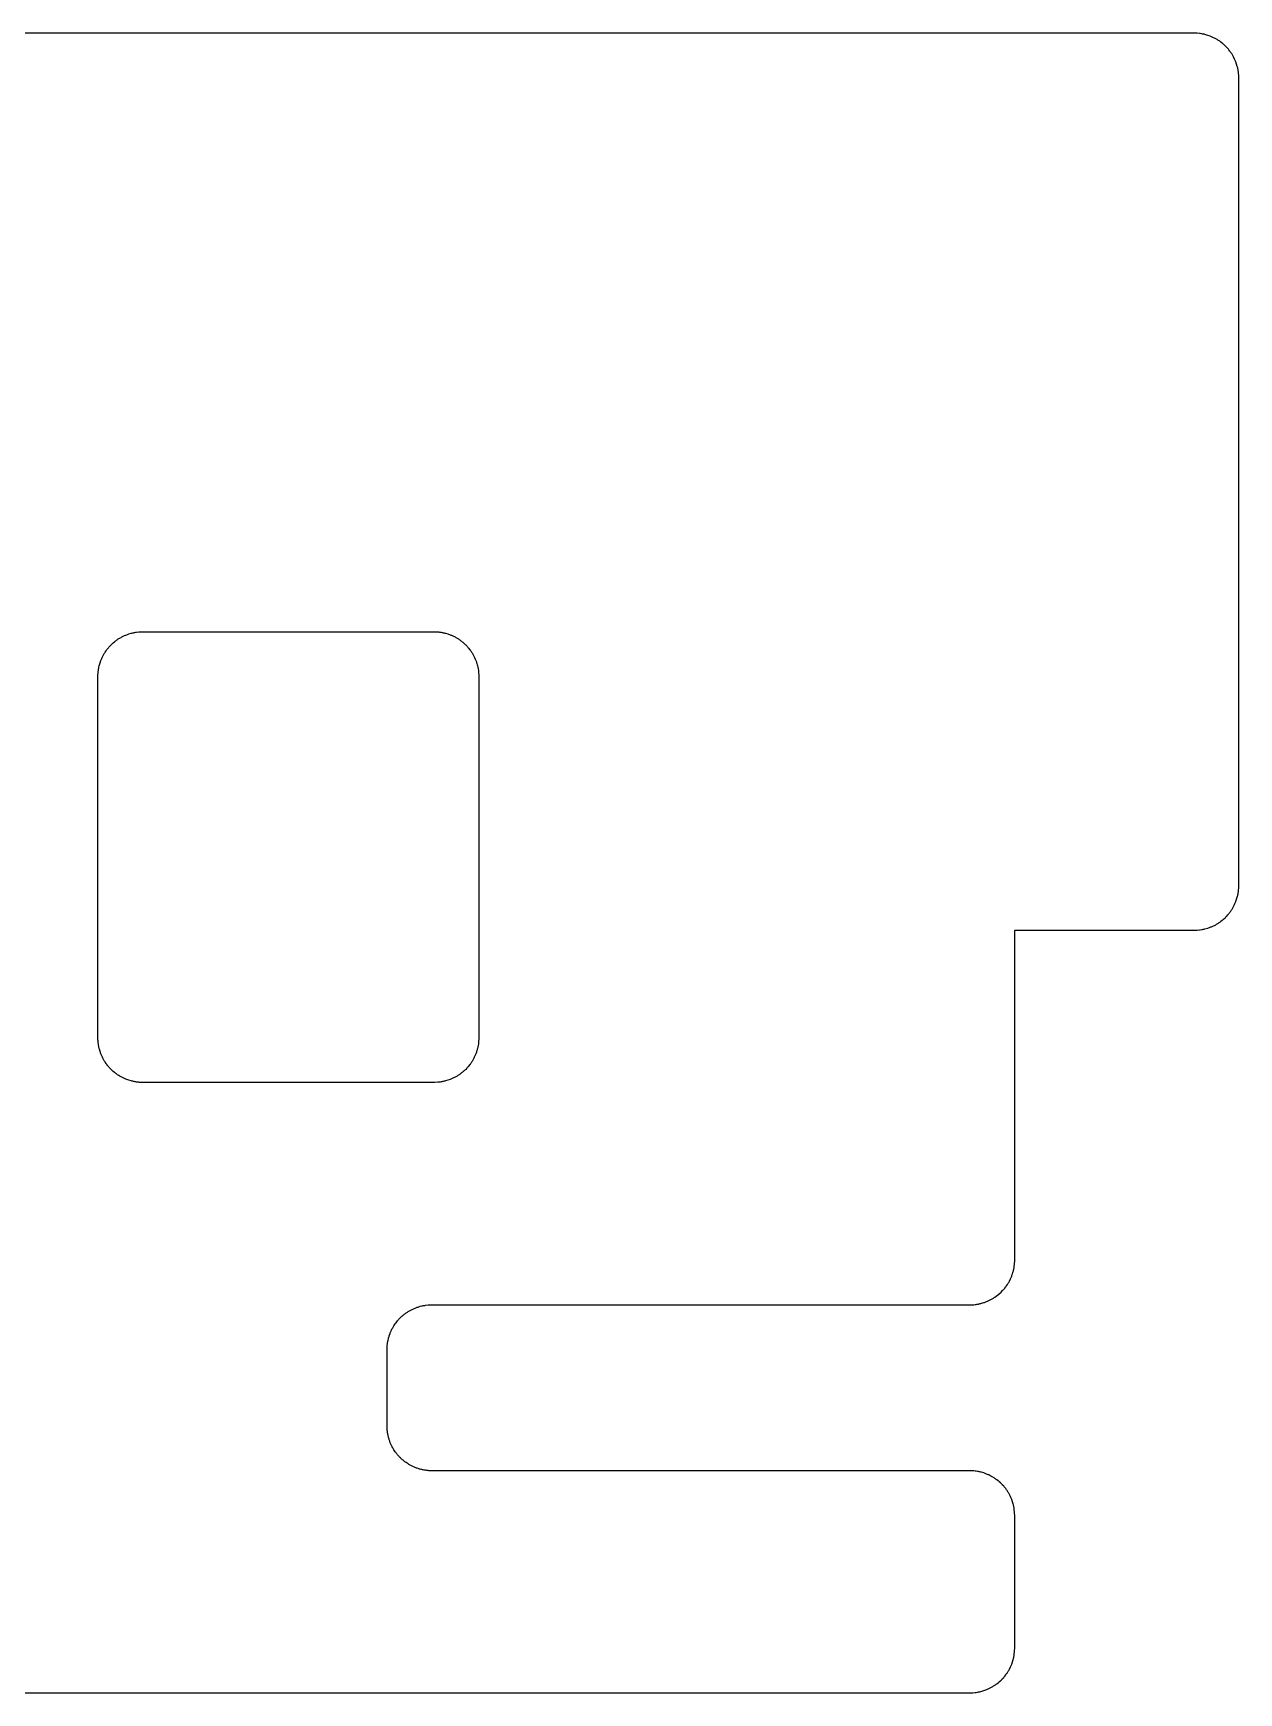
# Model space of a CAD drawing. Header units: metres. Extents: x -5 to 106, y 0 to 37.
# Drawn here: x 79.06 to 105.95, y 0 to 37 of the extents above; entities that cross this region are included whole.
import ezdxf

# ---------------------------------------------------------------- set-up
doc = ezdxf.new("R2010")
doc.units = ezdxf.units.M

msp = doc.modelspace()

# ---------------------------------------------------------------- linework, layer by layer
for p, q in [((104.968, 37), (50.3828, 37)), ((104.985, 36.999), (104.968, 37)), ((105.002, 36.999), (104.985, 36.999)), ((105.02, 36.998), (105.002, 36.999)), ((105.072, 36.9922), (105.02, 36.998)), ((105.089, 36.9902), (105.072, 36.9922)), ((105.124, 36.9844), (105.089, 36.9902)), ((105.141, 36.9814), (105.124, 36.9844)), ((105.158, 36.9785), (105.141, 36.9814)), ((105.175, 36.9746), (105.158, 36.9785)), ((105.192, 36.9707), (105.175, 36.9746)), ((105.259, 36.9512), (105.192, 36.9707)), ((105.309, 36.9336), (105.259, 36.9512)), ((105.324, 36.9268), (105.309, 36.9336)), ((105.341, 36.9209), (105.324, 36.9268)), ((105.356, 36.9131), (105.341, 36.9209)), ((105.373, 36.9062), (105.356, 36.9131)), ((105.42, 36.8828), (105.373, 36.9062)), ((105.435, 36.875), (105.42, 36.8828)), ((105.45, 36.8662), (105.435, 36.875)), ((105.465, 36.8574), (105.45, 36.8662)), ((105.479, 36.8477), (105.465, 36.8574)), ((105.495, 36.8389), (105.479, 36.8477)), ((105.509, 36.8291), (105.495, 36.8389)), ((105.523, 36.8193), (105.509, 36.8291)), ((105.538, 36.8086), (105.523, 36.8193)), ((105.552, 36.7988), (105.538, 36.8086)), ((105.579, 36.7773), (105.552, 36.7988)), ((105.593, 36.7656), (105.579, 36.7773)), ((105.606, 36.7549), (105.593, 36.7656)), ((105.645, 36.7197), (105.606, 36.7549)), ((105.657, 36.707), (105.645, 36.7197)), ((105.669, 36.6943), (105.657, 36.707)), ((105.682, 36.6816), (105.669, 36.6943)), ((105.705, 36.6562), (105.682, 36.6816)), ((105.716, 36.6426), (105.705, 36.6562)), ((105.728, 36.6289), (105.716, 36.6426)), ((105.749, 36.6016), (105.728, 36.6289)), ((105.759, 36.5879), (105.749, 36.6016)), ((105.77, 36.5732), (105.759, 36.5879)), ((105.779, 36.5596), (105.77, 36.5732)), ((105.789, 36.5449), (105.779, 36.5596)), ((105.798, 36.5303), (105.789, 36.5449)), ((105.808, 36.5146), (105.798, 36.5303)), ((105.816, 36.5), (105.808, 36.5146)), ((105.824, 36.4844), (105.816, 36.5)), ((105.833, 36.4697), (105.824, 36.4844)), ((105.856, 36.4229), (105.833, 36.4697)), ((105.863, 36.4062), (105.856, 36.4229)), ((105.877, 36.375), (105.863, 36.4062)), ((105.884, 36.3584), (105.877, 36.375)), ((105.901, 36.3086), (105.884, 36.3584)), ((105.916, 36.2588), (105.901, 36.3086)), ((105.92, 36.2422), (105.916, 36.2588)), ((105.925, 36.2246), (105.92, 36.2422)), ((105.928, 36.208), (105.925, 36.2246)), ((105.932, 36.1904), (105.928, 36.208)), ((105.935, 36.1738), (105.932, 36.1904)), ((105.938, 36.1562), (105.935, 36.1738)), ((105.94, 36.1396), (105.938, 36.1562)), ((105.946, 36.0869), (105.94, 36.1396)), ((105.947, 36.0693), (105.946, 36.0869)), ((105.948, 36.0527), (105.947, 36.0693)), ((105.95, 36.0176), (105.948, 36.0527)), ((105.95, 17.9824), (105.95, 36.0176)), ((80.7344, 23.2988), (80.7451, 23.3115)), ((80.7451, 23.3115), (80.7568, 23.3252)), ((80.7568, 23.3252), (80.7803, 23.3506)), ((80.7803, 23.3506), (80.793, 23.3633)), ((80.793, 23.3633), (80.8057, 23.375)), ((80.8057, 23.375), (80.8184, 23.3877)), ((80.8184, 23.3877), (80.8438, 23.4111)), ((80.8438, 23.4111), (80.8711, 23.4326)), ((80.8711, 23.4326), (80.8848, 23.4443)), ((80.8848, 23.4443), (80.8984, 23.4541)), ((80.8984, 23.4541), (80.9121, 23.4648)), ((80.9121, 23.4648), (80.9268, 23.4756)), ((80.9268, 23.4756), (80.9404, 23.4854)), ((80.9404, 23.4854), (80.9551, 23.4941)), ((80.9551, 23.4941), (80.9697, 23.5039)), ((80.9697, 23.5039), (80.9854, 23.5127)), ((80.9854, 23.5127), (81, 23.5225)), ((81, 23.5225), (81.0156, 23.5303)), ((81.0156, 23.5303), (81.0303, 23.5391)), ((81.0303, 23.5391), (81.0771, 23.5625)), ((81.0771, 23.5625), (81.0938, 23.5693)), ((81.0938, 23.5693), (81.125, 23.583)), ((81.125, 23.583), (81.1416, 23.5898)), ((81.1416, 23.5898), (81.1914, 23.6074)), ((81.1914, 23.6074), (81.2412, 23.6221)), ((81.2412, 23.6221), (81.2578, 23.626)), ((81.2578, 23.626), (81.2754, 23.6299)), ((81.2754, 23.6299), (81.292, 23.6338)), ((81.292, 23.6338), (81.3096, 23.6377)), ((81.3096, 23.6377), (81.3262, 23.6406)), ((81.3262, 23.6406), (81.3438, 23.6436)), ((81.3438, 23.6436), (81.3604, 23.6465)), ((81.3604, 23.6465), (81.4131, 23.6523)), ((81.4131, 23.6523), (81.4307, 23.6533)), ((81.4307, 23.6533), (81.4473, 23.6543)), ((81.4473, 23.6543), (81.4824, 23.6562)), ((81.4824, 23.6562), (88.0137, 23.6562)), ((88.0137, 23.6562), (88.084, 23.6523)), ((88.084, 23.6523), (88.1016, 23.6504)), ((88.1016, 23.6504), (88.1182, 23.6484)), ((88.1182, 23.6484), (88.1357, 23.6465)), ((88.1357, 23.6465), (88.1533, 23.6436)), ((88.1533, 23.6436), (88.1699, 23.6406)), ((88.1699, 23.6406), (88.1875, 23.6377)), ((88.1875, 23.6377), (88.2041, 23.6338)), ((88.2041, 23.6338), (88.2217, 23.6299)), ((88.2217, 23.6299), (88.2383, 23.626)), ((88.2383, 23.626), (88.2559, 23.6221)), ((88.2559, 23.6221), (88.3057, 23.6074)), ((88.3057, 23.6074), (88.3555, 23.5898)), ((88.3555, 23.5898), (88.3711, 23.583)), ((88.3711, 23.583), (88.3877, 23.5762)), ((88.3877, 23.5762), (88.4189, 23.5625)), ((88.4189, 23.5625), (88.4658, 23.5391)), ((88.4658, 23.5391), (88.4814, 23.5303)), ((88.4814, 23.5303), (88.4971, 23.5225)), ((88.4971, 23.5225), (88.5117, 23.5127)), ((88.5117, 23.5127), (88.5264, 23.5039)), ((88.5264, 23.5039), (88.541, 23.4941)), ((88.541, 23.4941), (88.5557, 23.4854)), ((88.5557, 23.4854), (88.5703, 23.4756)), ((88.5703, 23.4756), (88.584, 23.4648)), ((88.584, 23.4648), (88.5986, 23.4541)), ((88.5986, 23.4541), (88.6123, 23.4443)), ((88.6123, 23.4443), (88.626, 23.4326)), ((88.626, 23.4326), (88.6396, 23.4219)), ((88.6396, 23.4219), (88.6523, 23.4111)), ((88.6523, 23.4111), (88.666, 23.3994)), ((88.666, 23.3994), (88.6787, 23.3877)), ((88.6787, 23.3877), (88.6914, 23.375)), ((88.6914, 23.375), (88.7041, 23.3633)), ((88.7041, 23.3633), (88.7275, 23.3379)), ((88.7275, 23.3379), (88.7402, 23.3252)), ((88.7402, 23.3252), (88.751, 23.3115)), ((88.751, 23.3115), (88.7627, 23.2988)), ((80.5342, 22.915), (80.5488, 22.9648)), ((80.5488, 22.9648), (80.5664, 23.0146)), ((80.5664, 23.0146), (80.5732, 23.0303)), ((80.5732, 23.0303), (80.5791, 23.0469)), ((80.5791, 23.0469), (80.5869, 23.0625)), ((80.5869, 23.0625), (80.5938, 23.0781)), ((80.5938, 23.0781), (80.6016, 23.0947)), ((80.6016, 23.0947), (80.6094, 23.1104)), ((80.6094, 23.1104), (80.6172, 23.125)), ((80.6172, 23.125), (80.625, 23.1406)), ((80.625, 23.1406), (80.6338, 23.1562)), ((80.6338, 23.1562), (80.6426, 23.1709)), ((80.6426, 23.1709), (80.6523, 23.1855)), ((80.6523, 23.1855), (80.6611, 23.2002)), ((80.6611, 23.2002), (80.6807, 23.2295)), ((80.6807, 23.2295), (80.6914, 23.2441)), ((80.6914, 23.2441), (80.7012, 23.2578)), ((80.7012, 23.2578), (80.7227, 23.2852)), ((80.7227, 23.2852), (80.7344, 23.2988)), ((88.7627, 23.2988), (88.8057, 23.2441)), ((88.8057, 23.2441), (88.8154, 23.2295)), ((88.8154, 23.2295), (88.8262, 23.2148)), ((88.8262, 23.2148), (88.835, 23.2002)), ((88.835, 23.2002), (88.8447, 23.1855)), ((88.8447, 23.1855), (88.8623, 23.1562)), ((88.8623, 23.1562), (88.8799, 23.125)), ((88.8799, 23.125), (88.8877, 23.1104)), ((88.8877, 23.1104), (88.8955, 23.0947)), ((88.8955, 23.0947), (88.9033, 23.0781)), ((88.9033, 23.0781), (88.917, 23.0469)), ((88.917, 23.0469), (88.9238, 23.0303)), ((88.9238, 23.0303), (88.9307, 23.0146)), ((88.9307, 23.0146), (88.9424, 22.9814)), ((88.9424, 22.9814), (88.9473, 22.9648)), ((88.9473, 22.9648), (88.9531, 22.9482)), ((88.9531, 22.9482), (88.9629, 22.915)), ((80.5, 22.6738), (80.501, 22.6904)), ((80.5, 14.5889), (80.5, 22.6738)), ((80.501, 22.708), (80.502, 22.7256)), ((80.501, 22.6904), (80.501, 22.708)), ((80.502, 22.7256), (80.5059, 22.7607)), ((80.5059, 22.7607), (80.5078, 22.7773)), ((80.5078, 22.7773), (80.5098, 22.7949)), ((80.5098, 22.7949), (80.5156, 22.8301)), ((80.5156, 22.8301), (80.5186, 22.8467)), ((80.5186, 22.8467), (80.5215, 22.8643)), ((80.5215, 22.8643), (80.5293, 22.8975)), ((80.5293, 22.8975), (80.5342, 22.915)), ((88.9629, 22.915), (88.9668, 22.8975)), ((88.9668, 22.8975), (88.9746, 22.8643)), ((88.9746, 22.8643), (88.9785, 22.8467)), ((88.9785, 22.8467), (88.9814, 22.8301)), ((88.9814, 22.8301), (88.9873, 22.7949)), ((88.9873, 22.7949), (88.9893, 22.7773)), ((88.9893, 22.7773), (88.9912, 22.7607)), ((88.9912, 22.7607), (88.9932, 22.7432)), ((88.9932, 22.7432), (88.9961, 22.6904)), ((88.9961, 22.6904), (88.9961, 22.6738)), ((88.9961, 22.6738), (88.9971, 22.6562)), ((88.9971, 22.6562), (88.9971, 14.6064)), ((105.92, 17.7578), (105.925, 17.7754)), ((105.925, 17.7754), (105.928, 17.792)), ((105.928, 17.792), (105.932, 17.8096)), ((105.932, 17.8096), (105.935, 17.8262)), ((105.935, 17.8262), (105.938, 17.8438)), ((105.938, 17.8438), (105.94, 17.8604)), ((105.94, 17.8604), (105.946, 17.9131)), ((105.946, 17.9131), (105.947, 17.9307)), ((105.947, 17.9307), (105.948, 17.9473)), ((105.948, 17.9473), (105.95, 17.9824)), ((105.728, 17.3711), (105.749, 17.3984)), ((105.749, 17.3984), (105.759, 17.4121)), ((105.759, 17.4121), (105.77, 17.4268)), ((105.77, 17.4268), (105.779, 17.4404)), ((105.779, 17.4404), (105.789, 17.4551)), ((105.789, 17.4551), (105.798, 17.4697)), ((105.798, 17.4697), (105.808, 17.4854)), ((105.808, 17.4854), (105.816, 17.5)), ((105.816, 17.5), (105.824, 17.5156)), ((105.824, 17.5156), (105.833, 17.5303)), ((105.833, 17.5303), (105.856, 17.5771)), ((105.856, 17.5771), (105.863, 17.5938)), ((105.863, 17.5938), (105.877, 17.625)), ((105.877, 17.625), (105.884, 17.6416)), ((105.884, 17.6416), (105.901, 17.6914)), ((105.901, 17.6914), (105.916, 17.7412)), ((105.916, 17.7412), (105.92, 17.7578)), ((105.141, 17.0186), (105.158, 17.0215)), ((105.158, 17.0215), (105.175, 17.0254)), ((105.175, 17.0254), (105.192, 17.0293)), ((105.192, 17.0293), (105.259, 17.0488)), ((105.259, 17.0488), (105.309, 17.0664)), ((105.309, 17.0664), (105.324, 17.0732)), ((105.324, 17.0732), (105.341, 17.0791)), ((105.341, 17.0791), (105.356, 17.0869)), ((105.356, 17.0869), (105.373, 17.0938)), ((105.373, 17.0938), (105.42, 17.1172)), ((105.42, 17.1172), (105.435, 17.125)), ((105.435, 17.125), (105.45, 17.1338)), ((105.45, 17.1338), (105.465, 17.1426)), ((105.465, 17.1426), (105.479, 17.1523)), ((105.479, 17.1523), (105.495, 17.1611)), ((105.495, 17.1611), (105.509, 17.1709)), ((105.509, 17.1709), (105.523, 17.1807)), ((105.523, 17.1807), (105.538, 17.1914)), ((105.538, 17.1914), (105.552, 17.2012)), ((105.552, 17.2012), (105.579, 17.2227)), ((105.579, 17.2227), (105.593, 17.2344)), ((105.593, 17.2344), (105.606, 17.2451)), ((105.606, 17.2451), (105.645, 17.2803)), ((105.645, 17.2803), (105.657, 17.293)), ((105.657, 17.293), (105.669, 17.3057)), ((105.669, 17.3057), (105.682, 17.3184)), ((105.682, 17.3184), (105.705, 17.3438)), ((105.705, 17.3438), (105.716, 17.3574)), ((105.716, 17.3574), (105.728, 17.3711)), ((100.95, 9.63281), (100.95, 17)), ((100.95, 17), (104.968, 17)), ((104.968, 17), (104.985, 17.001)), ((104.985, 17.001), (105.002, 17.001)), ((105.002, 17.001), (105.02, 17.002)), ((105.02, 17.002), (105.072, 17.0078)), ((105.072, 17.0078), (105.089, 17.0098)), ((105.089, 17.0098), (105.124, 17.0156)), ((105.124, 17.0156), (105.141, 17.0186)), ((80.501, 14.5723), (80.5, 14.5889)), ((80.501, 14.5547), (80.501, 14.5723)), ((80.502, 14.5371), (80.501, 14.5547)), ((80.5059, 14.502), (80.502, 14.5371)), ((80.5078, 14.4854), (80.5059, 14.502)), ((80.5098, 14.4678), (80.5078, 14.4854)), ((80.5156, 14.4326), (80.5098, 14.4678)), ((80.5186, 14.416), (80.5156, 14.4326)), ((88.9814, 14.4326), (88.9785, 14.416)), ((88.9873, 14.4678), (88.9814, 14.4326)), ((88.9893, 14.4854), (88.9873, 14.4678)), ((88.9912, 14.502), (88.9893, 14.4854)), ((88.9932, 14.5195), (88.9912, 14.502)), ((88.9961, 14.5723), (88.9932, 14.5195)), ((88.9971, 14.6064), (88.9961, 14.5889)), ((88.9961, 14.5889), (88.9961, 14.5723)), ((80.5215, 14.3984), (80.5186, 14.416)), ((80.5293, 14.3652), (80.5215, 14.3984)), ((80.5342, 14.3477), (80.5293, 14.3652)), ((80.5488, 14.2979), (80.5342, 14.3477)), ((80.5664, 14.248), (80.5488, 14.2979)), ((80.5732, 14.2324), (80.5664, 14.248)), ((80.5791, 14.2158), (80.5732, 14.2324)), ((80.5869, 14.2002), (80.5791, 14.2158)), ((80.5938, 14.1846), (80.5869, 14.2002)), ((80.6016, 14.168), (80.5938, 14.1846)), ((80.6094, 14.1523), (80.6016, 14.168)), ((80.6172, 14.1377), (80.6094, 14.1523)), ((80.625, 14.1221), (80.6172, 14.1377)), ((80.6338, 14.1064), (80.625, 14.1221)), ((80.6426, 14.0918), (80.6338, 14.1064)), ((80.6523, 14.0771), (80.6426, 14.0918)), ((80.6611, 14.0625), (80.6523, 14.0771)), ((80.6807, 14.0332), (80.6611, 14.0625)), ((88.835, 14.0625), (88.8262, 14.0479)), ((88.8447, 14.0771), (88.835, 14.0625)), ((88.8623, 14.1064), (88.8447, 14.0771)), ((88.8799, 14.1377), (88.8623, 14.1064)), ((88.8877, 14.1523), (88.8799, 14.1377)), ((88.8955, 14.168), (88.8877, 14.1523)), ((88.9033, 14.1846), (88.8955, 14.168)), ((88.917, 14.2158), (88.9033, 14.1846)), ((88.9238, 14.2324), (88.917, 14.2158)), ((88.9307, 14.248), (88.9238, 14.2324)), ((88.9424, 14.2812), (88.9307, 14.248)), ((88.9473, 14.2979), (88.9424, 14.2812)), ((88.9531, 14.3145), (88.9473, 14.2979)), ((88.9629, 14.3477), (88.9531, 14.3145)), ((88.9668, 14.3652), (88.9629, 14.3477)), ((88.9746, 14.3984), (88.9668, 14.3652)), ((88.9785, 14.416), (88.9746, 14.3984)), ((80.6914, 14.0186), (80.6807, 14.0332)), ((80.7012, 14.0049), (80.6914, 14.0186)), ((80.7227, 13.9775), (80.7012, 14.0049)), ((80.7344, 13.9639), (80.7227, 13.9775)), ((80.7451, 13.9502), (80.7344, 13.9639)), ((80.7803, 13.9121), (80.7451, 13.9502)), ((80.793, 13.8994), (80.7803, 13.9121)), ((80.8057, 13.8877), (80.793, 13.8994)), ((80.8184, 13.875), (80.8057, 13.8877)), ((80.8438, 13.8516), (80.8184, 13.875)), ((80.8711, 13.8301), (80.8438, 13.8516)), ((80.8848, 13.8184), (80.8711, 13.8301)), ((80.8984, 13.8086), (80.8848, 13.8184)), ((80.9121, 13.7979), (80.8984, 13.8086)), ((80.9268, 13.7871), (80.9121, 13.7979)), ((80.9404, 13.7773), (80.9268, 13.7871)), ((80.9551, 13.7686), (80.9404, 13.7773)), ((80.9697, 13.7588), (80.9551, 13.7686)), ((80.9854, 13.75), (80.9697, 13.7588)), ((81, 13.7402), (80.9854, 13.75)), ((81.0156, 13.7324), (81, 13.7402)), ((81.0303, 13.7236), (81.0156, 13.7324)), ((81.0771, 13.7002), (81.0303, 13.7236)), ((81.0938, 13.6934), (81.0771, 13.7002)), ((81.125, 13.6797), (81.0938, 13.6934)), ((88.4189, 13.7002), (88.3877, 13.6865)), ((88.4658, 13.7236), (88.4189, 13.7002)), ((88.4814, 13.7324), (88.4658, 13.7236)), ((88.4971, 13.7402), (88.4814, 13.7324)), ((88.5117, 13.75), (88.4971, 13.7402)), ((88.5264, 13.7588), (88.5117, 13.75)), ((88.541, 13.7686), (88.5264, 13.7588)), ((88.5557, 13.7773), (88.541, 13.7686)), ((88.5703, 13.7871), (88.5557, 13.7773)), ((88.584, 13.7979), (88.5703, 13.7871)), ((88.5986, 13.8086), (88.584, 13.7979)), ((88.6123, 13.8184), (88.5986, 13.8086)), ((88.626, 13.8301), (88.6123, 13.8184)), ((88.6396, 13.8408), (88.626, 13.8301)), ((88.6523, 13.8516), (88.6396, 13.8408)), ((88.666, 13.8633), (88.6523, 13.8516)), ((88.6787, 13.875), (88.666, 13.8633)), ((88.6914, 13.8877), (88.6787, 13.875)), ((88.7041, 13.8994), (88.6914, 13.8877)), ((88.7275, 13.9248), (88.7041, 13.8994)), ((88.7402, 13.9375), (88.7275, 13.9248)), ((88.751, 13.9502), (88.7402, 13.9375)), ((88.7627, 13.9639), (88.751, 13.9502)), ((88.8057, 14.0186), (88.7627, 13.9639)), ((88.8154, 14.0332), (88.8057, 14.0186)), ((88.8262, 14.0479), (88.8154, 14.0332)), ((81.1416, 13.6729), (81.125, 13.6797)), ((81.1914, 13.6553), (81.1416, 13.6729)), ((81.2412, 13.6406), (81.1914, 13.6553)), ((81.2578, 13.6367), (81.2412, 13.6406)), ((81.2754, 13.6328), (81.2578, 13.6367)), ((81.292, 13.6289), (81.2754, 13.6328)), ((81.3096, 13.625), (81.292, 13.6289)), ((81.3262, 13.6221), (81.3096, 13.625)), ((81.3438, 13.6191), (81.3262, 13.6221)), ((81.3604, 13.6162), (81.3438, 13.6191)), ((81.4131, 13.6104), (81.3604, 13.6162)), ((81.4307, 13.6094), (81.4131, 13.6104)), ((81.4473, 13.6084), (81.4307, 13.6094)), ((81.4824, 13.6064), (81.4473, 13.6084)), ((88.0137, 13.6064), (81.4824, 13.6064)), ((88.084, 13.6104), (88.0137, 13.6064)), ((88.1016, 13.6123), (88.084, 13.6104)), ((88.1182, 13.6143), (88.1016, 13.6123)), ((88.1357, 13.6162), (88.1182, 13.6143)), ((88.1533, 13.6191), (88.1357, 13.6162)), ((88.1699, 13.6221), (88.1533, 13.6191)), ((88.1875, 13.625), (88.1699, 13.6221)), ((88.2041, 13.6289), (88.1875, 13.625)), ((88.2217, 13.6328), (88.2041, 13.6289)), ((88.2383, 13.6367), (88.2217, 13.6328)), ((88.2559, 13.6406), (88.2383, 13.6367)), ((88.3057, 13.6553), (88.2559, 13.6406)), ((88.3555, 13.6729), (88.3057, 13.6553)), ((88.3711, 13.6797), (88.3555, 13.6729)), ((88.3877, 13.6865), (88.3711, 13.6797)), ((100.946, 9.5625), (100.95, 9.63281)), ((100.856, 9.22754), (100.87, 9.25879)), ((100.87, 9.25879), (100.884, 9.29199)), ((100.884, 9.29199), (100.89, 9.30762)), ((100.89, 9.30762), (100.901, 9.34082)), ((100.901, 9.34082), (100.911, 9.37402)), ((100.911, 9.37402), (100.916, 9.3916)), ((100.916, 9.3916), (100.92, 9.4082)), ((100.92, 9.4082), (100.925, 9.4248)), ((100.925, 9.4248), (100.928, 9.44238)), ((100.928, 9.44238), (100.932, 9.45898)), ((100.932, 9.45898), (100.935, 9.47656)), ((100.935, 9.47656), (100.938, 9.49316)), ((100.938, 9.49316), (100.94, 9.51074)), ((100.94, 9.51074), (100.944, 9.5459)), ((100.944, 9.5459), (100.946, 9.5625)), ((100.538, 8.84082), (100.593, 8.88379)), ((100.593, 8.88379), (100.606, 8.89551)), ((100.606, 8.89551), (100.645, 8.93066)), ((100.645, 8.93066), (100.682, 8.96777)), ((100.682, 8.96777), (100.693, 8.98047)), ((100.693, 8.98047), (100.705, 8.99414)), ((100.705, 8.99414), (100.716, 9.00684)), ((100.716, 9.00684), (100.728, 9.02051)), ((100.728, 9.02051), (100.749, 9.04785)), ((100.749, 9.04785), (100.759, 9.0625)), ((100.759, 9.0625), (100.77, 9.07617)), ((100.77, 9.07617), (100.789, 9.10547)), ((100.789, 9.10547), (100.798, 9.12012)), ((100.798, 9.12012), (100.808, 9.13477)), ((100.808, 9.13477), (100.816, 9.15039)), ((100.816, 9.15039), (100.824, 9.16504)), ((100.824, 9.16504), (100.833, 9.18066)), ((100.833, 9.18066), (100.856, 9.22754)), ((87.4346, 8.50684), (87.4502, 8.51562)), ((87.4502, 8.51562), (87.4648, 8.52441)), ((87.4648, 8.52441), (87.4805, 8.5332)), ((87.4805, 8.5332), (87.5273, 8.55664)), ((87.5273, 8.55664), (87.543, 8.56348)), ((87.543, 8.56348), (87.5596, 8.57031)), ((87.5596, 8.57031), (87.5752, 8.57715)), ((87.5752, 8.57715), (87.5918, 8.58398)), ((87.5918, 8.58398), (87.6084, 8.58984)), ((87.6084, 8.58984), (87.624, 8.5957)), ((87.624, 8.5957), (87.6406, 8.60059)), ((87.6406, 8.60059), (87.6572, 8.60645)), ((87.6572, 8.60645), (87.6748, 8.61133)), ((87.6748, 8.61133), (87.6914, 8.61621)), ((87.6914, 8.61621), (87.7246, 8.62402)), ((87.7246, 8.62402), (87.7422, 8.62793)), ((87.7422, 8.62793), (87.7588, 8.63184)), ((87.7588, 8.63184), (87.7939, 8.6377)), ((87.7939, 8.6377), (87.8105, 8.64062)), ((87.8105, 8.64062), (87.8633, 8.64648)), ((87.8633, 8.64648), (87.8799, 8.64746)), ((87.8799, 8.64746), (87.915, 8.64941)), ((87.915, 8.64941), (87.9326, 8.64941)), ((87.9326, 8.64941), (87.9502, 8.65039)), ((87.9502, 8.65039), (99.9854, 8.65039)), ((99.9854, 8.65039), (100.002, 8.65137)), ((100.002, 8.65137), (100.037, 8.65332)), ((100.037, 8.65332), (100.072, 8.65723)), ((100.072, 8.65723), (100.089, 8.66016)), ((100.089, 8.66016), (100.106, 8.66211)), ((100.106, 8.66211), (100.124, 8.66504)), ((100.124, 8.66504), (100.141, 8.66797)), ((100.141, 8.66797), (100.158, 8.67188)), ((100.158, 8.67188), (100.175, 8.67578)), ((100.175, 8.67578), (100.192, 8.67969)), ((100.192, 8.67969), (100.209, 8.68359)), ((100.209, 8.68359), (100.242, 8.69336)), ((100.242, 8.69336), (100.259, 8.69922)), ((100.259, 8.69922), (100.275, 8.7041)), ((100.275, 8.7041), (100.292, 8.70996)), ((100.292, 8.70996), (100.309, 8.7168)), ((100.309, 8.7168), (100.324, 8.72266)), ((100.324, 8.72266), (100.341, 8.72949)), ((100.341, 8.72949), (100.356, 8.73633)), ((100.356, 8.73633), (100.373, 8.74414)), ((100.373, 8.74414), (100.389, 8.75098)), ((100.389, 8.75098), (100.42, 8.7666)), ((100.42, 8.7666), (100.435, 8.77539)), ((100.435, 8.77539), (100.45, 8.78418)), ((100.45, 8.78418), (100.479, 8.80176)), ((100.479, 8.80176), (100.495, 8.81152)), ((100.495, 8.81152), (100.509, 8.82129)), ((100.509, 8.82129), (100.538, 8.84082)), ((87.0752, 8.13477), (87.084, 8.15039)), ((87.084, 8.15039), (87.1016, 8.17969)), ((87.1016, 8.17969), (87.1309, 8.22363)), ((87.1309, 8.22363), (87.1406, 8.2373)), ((87.1406, 8.2373), (87.1514, 8.25195)), ((87.1514, 8.25195), (87.1836, 8.29297)), ((87.1836, 8.29297), (87.1953, 8.30566)), ((87.1953, 8.30566), (87.207, 8.31934)), ((87.207, 8.31934), (87.2305, 8.34473)), ((87.2305, 8.34473), (87.2676, 8.38184)), ((87.2676, 8.38184), (87.2812, 8.39355)), ((87.2812, 8.39355), (87.2939, 8.4043)), ((87.2939, 8.4043), (87.3076, 8.41602)), ((87.3076, 8.41602), (87.3203, 8.42676)), ((87.3203, 8.42676), (87.334, 8.43848)), ((87.334, 8.43848), (87.3486, 8.44824)), ((87.3486, 8.44824), (87.3623, 8.45898)), ((87.3623, 8.45898), (87.376, 8.46875)), ((87.376, 8.46875), (87.3906, 8.47949)), ((87.3906, 8.47949), (87.4053, 8.48828)), ((87.4053, 8.48828), (87.4199, 8.49805)), ((87.4199, 8.49805), (87.4346, 8.50684)), ((86.9551, 7.75488), (86.957, 7.77148)), ((86.957, 7.77148), (86.96, 7.78906)), ((86.96, 7.78906), (86.9619, 7.80664)), ((86.9619, 7.80664), (86.9648, 7.82324)), ((86.9648, 7.82324), (86.9688, 7.84082)), ((86.9688, 7.84082), (86.9717, 7.8584)), ((86.9717, 7.8584), (86.9795, 7.8916)), ((86.9795, 7.8916), (86.9844, 7.90918)), ((86.9844, 7.90918), (86.9883, 7.92578)), ((86.9883, 7.92578), (86.9941, 7.94238)), ((86.9941, 7.94238), (86.999, 7.95898)), ((86.999, 7.95898), (87.0166, 8.00879)), ((87.0166, 8.00879), (87.0225, 8.02441)), ((87.0225, 8.02441), (87.0293, 8.04102)), ((87.0293, 8.04102), (87.0361, 8.05664)), ((87.0361, 8.05664), (87.0439, 8.07227)), ((87.0439, 8.07227), (87.0508, 8.08789)), ((87.0508, 8.08789), (87.0586, 8.10352)), ((87.0586, 8.10352), (87.0674, 8.11914)), ((87.0674, 8.11914), (87.0752, 8.13477)), ((86.9502, 7.68457), (86.9521, 7.71973)), ((86.9502, 5.91504), (86.9502, 7.68457)), ((86.9521, 7.71973), (86.9541, 7.7373)), ((86.9541, 7.7373), (86.9551, 7.75488)), ((86.9521, 5.87988), (86.9502, 5.91504)), ((86.9541, 5.86328), (86.9521, 5.87988)), ((86.9551, 5.8457), (86.9541, 5.86328)), ((86.957, 5.82812), (86.9551, 5.8457)), ((86.96, 5.81055), (86.957, 5.82812)), ((86.9619, 5.79395), (86.96, 5.81055)), ((86.9648, 5.77637), (86.9619, 5.79395)), ((86.9688, 5.75879), (86.9648, 5.77637)), ((86.9717, 5.74219), (86.9688, 5.75879)), ((86.9756, 5.72461), (86.9717, 5.74219)), ((86.9795, 5.70801), (86.9756, 5.72461)), ((86.9844, 5.69141), (86.9795, 5.70801)), ((86.9883, 5.6748), (86.9844, 5.69141)), ((86.9941, 5.65723), (86.9883, 5.6748)), ((86.999, 5.64062), (86.9941, 5.65723)), ((87.0049, 5.62402), (86.999, 5.64062)), ((87.0107, 5.6084), (87.0049, 5.62402)), ((87.0225, 5.5752), (87.0107, 5.6084)), ((87.0293, 5.55957), (87.0225, 5.5752)), ((87.0361, 5.54297), (87.0293, 5.55957)), ((87.0439, 5.52734), (87.0361, 5.54297)), ((87.0508, 5.51172), (87.0439, 5.52734)), ((87.0586, 5.49609), (87.0508, 5.51172)), ((87.0674, 5.48047), (87.0586, 5.49609)), ((87.0752, 5.46484), (87.0674, 5.48047)), ((87.084, 5.4502), (87.0752, 5.46484)), ((87.0928, 5.43457), (87.084, 5.4502)), ((87.1016, 5.41992), (87.0928, 5.43457)), ((87.1309, 5.37598), (87.1016, 5.41992)), ((87.1406, 5.3623), (87.1309, 5.37598)), ((87.1514, 5.34863), (87.1406, 5.3623)), ((87.1621, 5.33398), (87.1514, 5.34863)), ((87.1729, 5.32031), (87.1621, 5.33398)), ((87.1836, 5.30762), (87.1729, 5.32031)), ((87.1953, 5.29395), (87.1836, 5.30762)), ((87.207, 5.28125), (87.1953, 5.29395)), ((87.2188, 5.26758), (87.207, 5.28125)), ((87.2305, 5.25488), (87.2188, 5.26758)), ((87.2432, 5.24316), (87.2305, 5.25488)), ((87.2549, 5.23047), (87.2432, 5.24316)), ((87.2676, 5.21875), (87.2549, 5.23047)), ((87.2812, 5.20703), (87.2676, 5.21875)), ((87.2939, 5.19531), (87.2812, 5.20703)), ((87.3076, 5.18359), (87.2939, 5.19531)), ((87.3203, 5.17285), (87.3076, 5.18359)), ((87.334, 5.16211), (87.3203, 5.17285)), ((87.3486, 5.15137), (87.334, 5.16211)), ((87.3623, 5.14062), (87.3486, 5.15137)), ((87.376, 5.13086), (87.3623, 5.14062)), ((87.4199, 5.10156), (87.376, 5.13086)), ((87.4346, 5.09277), (87.4199, 5.10156)), ((87.4502, 5.08398), (87.4346, 5.09277)), ((87.4648, 5.0752), (87.4502, 5.08398)), ((87.4805, 5.06738), (87.4648, 5.0752)), ((87.4961, 5.05859), (87.4805, 5.06738)), ((87.5117, 5.05078), (87.4961, 5.05859)), ((87.5273, 5.04395), (87.5117, 5.05078)), ((87.543, 5.03613), (87.5273, 5.04395)), ((87.5596, 5.0293), (87.543, 5.03613)), ((87.5752, 5.02246), (87.5596, 5.0293)), ((87.6084, 5.01074), (87.5752, 5.02246)), ((87.624, 5.00488), (87.6084, 5.01074)), ((87.6406, 4.99902), (87.624, 5.00488)), ((87.6572, 4.99414), (87.6406, 4.99902)), ((87.6748, 4.98828), (87.6572, 4.99414)), ((87.6914, 4.98438), (87.6748, 4.98828)), ((87.708, 4.97949), (87.6914, 4.98438)), ((87.7246, 4.97559), (87.708, 4.97949)), ((87.7422, 4.97168), (87.7246, 4.97559)), ((87.7588, 4.96875), (87.7422, 4.97168)), ((87.7764, 4.96484), (87.7588, 4.96875)), ((87.7939, 4.96191), (87.7764, 4.96484)), ((87.8105, 4.95996), (87.7939, 4.96191)), ((87.8281, 4.95703), (87.8105, 4.95996)), ((87.8457, 4.95508), (87.8281, 4.95703)), ((87.8633, 4.9541), (87.8457, 4.95508)), ((87.8799, 4.95215), (87.8633, 4.9541)), ((87.915, 4.9502), (87.8799, 4.95215)), ((99.9678, 4.9502), (87.915, 4.9502)), ((99.9854, 4.94922), (99.9678, 4.9502)), ((100.002, 4.94824), (99.9854, 4.94922)), ((100.037, 4.94629), (100.002, 4.94824)), ((100.072, 4.94238), (100.037, 4.94629)), ((100.089, 4.94043), (100.072, 4.94238)), ((100.124, 4.93457), (100.089, 4.94043)), ((100.141, 4.93164), (100.124, 4.93457)), ((100.158, 4.92773), (100.141, 4.93164)), ((100.175, 4.9248), (100.158, 4.92773)), ((100.192, 4.91992), (100.175, 4.9248)), ((100.209, 4.91602), (100.192, 4.91992)), ((100.259, 4.90137), (100.209, 4.91602)), ((100.309, 4.88379), (100.259, 4.90137)), ((100.324, 4.87695), (100.309, 4.88379)), ((100.341, 4.87012), (100.324, 4.87695)), ((100.356, 4.86328), (100.341, 4.87012)), ((100.373, 4.85645), (100.356, 4.86328)), ((100.42, 4.83301), (100.373, 4.85645)), ((100.435, 4.82422), (100.42, 4.83301)), ((100.45, 4.81641), (100.435, 4.82422)), ((100.465, 4.80762), (100.45, 4.81641)), ((100.479, 4.79785), (100.465, 4.80762)), ((100.495, 4.78906), (100.479, 4.79785)), ((100.509, 4.7793), (100.495, 4.78906)), ((100.523, 4.76953), (100.509, 4.7793)), ((100.538, 4.75879), (100.523, 4.76953)), ((100.552, 4.74902), (100.538, 4.75879)), ((100.579, 4.72754), (100.552, 4.74902)), ((100.593, 4.71582), (100.579, 4.72754)), ((100.606, 4.70508), (100.593, 4.71582)), ((100.632, 4.68164), (100.606, 4.70508)), ((100.645, 4.66895), (100.632, 4.68164)), ((100.657, 4.65723), (100.645, 4.66895)), ((100.669, 4.64453), (100.657, 4.65723)), ((100.682, 4.63184), (100.669, 4.64453)), ((100.705, 4.60645), (100.682, 4.63184)), ((100.716, 4.59277), (100.705, 4.60645)), ((100.728, 4.5791), (100.716, 4.59277)), ((100.749, 4.55176), (100.728, 4.5791)), ((100.759, 4.53809), (100.749, 4.55176)), ((100.77, 4.52344), (100.759, 4.53809)), ((100.779, 4.50879), (100.77, 4.52344)), ((100.789, 4.49512), (100.779, 4.50879)), ((100.798, 4.47949), (100.789, 4.49512)), ((100.808, 4.46484), (100.798, 4.47949)), ((100.816, 4.4502), (100.808, 4.46484)), ((100.824, 4.43457), (100.816, 4.4502)), ((100.833, 4.41992), (100.824, 4.43457)), ((100.856, 4.37305), (100.833, 4.41992)), ((100.863, 4.35645), (100.856, 4.37305)), ((100.87, 4.34082), (100.863, 4.35645)), ((100.877, 4.32422), (100.87, 4.34082)), ((100.884, 4.30859), (100.877, 4.32422)), ((100.901, 4.25879), (100.884, 4.30859)), ((100.916, 4.20898), (100.901, 4.25879)), ((100.92, 4.19238), (100.916, 4.20898)), ((100.925, 4.1748), (100.92, 4.19238)), ((100.928, 4.1582), (100.925, 4.1748)), ((100.932, 4.14062), (100.928, 4.1582)), ((100.935, 4.12402), (100.932, 4.14062)), ((100.94, 4.08887), (100.935, 4.12402)), ((100.942, 4.07227), (100.94, 4.08887)), ((100.946, 4.03711), (100.942, 4.07227)), ((100.948, 4.00195), (100.946, 4.03711)), ((100.949, 3.98535), (100.948, 4.00195)), ((100.95, 3.96777), (100.949, 3.98535)), ((100.95, 0.982422), (100.95, 3.96777)), ((100.901, 0.691406), (100.916, 0.741211)), ((100.916, 0.741211), (100.92, 0.757812)), ((100.92, 0.757812), (100.925, 0.775391)), ((100.925, 0.775391), (100.928, 0.791992)), ((100.928, 0.791992), (100.932, 0.80957)), ((100.932, 0.80957), (100.935, 0.826172)), ((100.935, 0.826172), (100.938, 0.84375)), ((100.938, 0.84375), (100.94, 0.860352)), ((100.94, 0.860352), (100.946, 0.913086)), ((100.946, 0.913086), (100.947, 0.930664)), ((100.947, 0.930664), (100.948, 0.947266)), ((100.948, 0.947266), (100.95, 0.982422)), ((100.716, 0.357422), (100.728, 0.371094)), ((100.728, 0.371094), (100.749, 0.398438)), ((100.749, 0.398438), (100.759, 0.412109)), ((100.759, 0.412109), (100.77, 0.426758)), ((100.77, 0.426758), (100.779, 0.44043)), ((100.779, 0.44043), (100.789, 0.455078)), ((100.789, 0.455078), (100.798, 0.469727)), ((100.798, 0.469727), (100.808, 0.485352)), ((100.808, 0.485352), (100.816, 0.5)), ((100.816, 0.5), (100.824, 0.515625)), ((100.824, 0.515625), (100.833, 0.530273)), ((100.833, 0.530273), (100.856, 0.577148)), ((100.856, 0.577148), (100.863, 0.59375)), ((100.863, 0.59375), (100.877, 0.625)), ((100.877, 0.625), (100.884, 0.641602)), ((100.884, 0.641602), (100.901, 0.691406)), ((69.915, 0), (99.9678, 0)), ((99.9678, 0), (99.9854, 0.000977)), ((99.9854, 0.000977), (100.002, 0.000977)), ((100.002, 0.000977), (100.02, 0.001953)), ((100.02, 0.001953), (100.072, 0.007812)), ((100.072, 0.007812), (100.089, 0.009766)), ((100.089, 0.009766), (100.124, 0.015625)), ((100.124, 0.015625), (100.141, 0.018555)), ((100.141, 0.018555), (100.158, 0.021484)), ((100.158, 0.021484), (100.175, 0.025391)), ((100.175, 0.025391), (100.192, 0.029297)), ((100.192, 0.029297), (100.259, 0.048828)), ((100.259, 0.048828), (100.309, 0.066406)), ((100.309, 0.066406), (100.324, 0.073242)), ((100.324, 0.073242), (100.341, 0.079102)), ((100.341, 0.079102), (100.356, 0.086914)), ((100.356, 0.086914), (100.373, 0.09375)), ((100.373, 0.09375), (100.42, 0.117188)), ((100.42, 0.117188), (100.435, 0.125)), ((100.435, 0.125), (100.45, 0.133789)), ((100.45, 0.133789), (100.465, 0.142578)), ((100.465, 0.142578), (100.479, 0.152344)), ((100.479, 0.152344), (100.495, 0.161133)), ((100.495, 0.161133), (100.509, 0.170898)), ((100.509, 0.170898), (100.523, 0.180664)), ((100.523, 0.180664), (100.538, 0.191406)), ((100.538, 0.191406), (100.552, 0.201172)), ((100.552, 0.201172), (100.579, 0.222656)), ((100.579, 0.222656), (100.593, 0.234375)), ((100.593, 0.234375), (100.606, 0.245117)), ((100.606, 0.245117), (100.645, 0.280273)), ((100.645, 0.280273), (100.657, 0.292969)), ((100.657, 0.292969), (100.669, 0.305664)), ((100.669, 0.305664), (100.682, 0.318359)), ((100.682, 0.318359), (100.705, 0.34375)), ((100.705, 0.34375), (100.716, 0.357422))]:
    msp.add_line(p, q)

doc.saveas('drawing.dxf')
